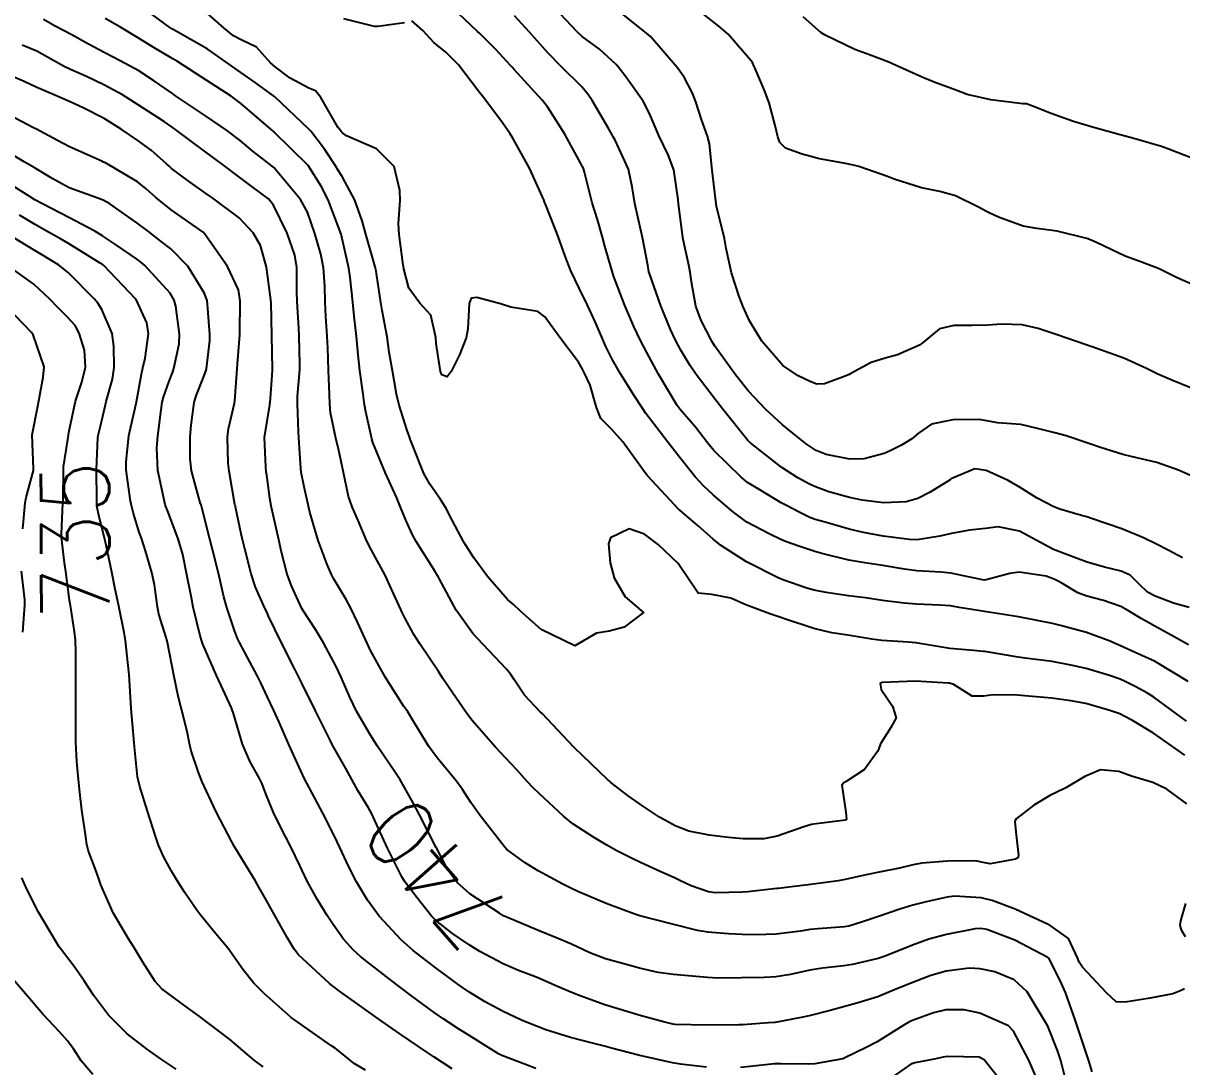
# Model space of a CAD drawing. Header units: metres. Extents: x 298520 to 308411, y 7433745 to 7450750.
# Drawn here: x 300183.4 to 300251.4, y 7449202.4 to 7449263.6 of the extents above; entities that cross this region are included whole.
import ezdxf
from ezdxf.enums import TextEntityAlignment as Align

# ---------------------------------------------------------------- set-up
doc = ezdxf.new("R2010")
doc.units = ezdxf.units.M
doc.header["$LTSCALE"] = 10
for name, color, linetype in [('Cotas', 45, 'Continuous'), ('Curvas de Nivel 1m', 11, 'Continuous'), ('Curvas de Nivel 5m', 15, 'Continuous')]:
    doc.layers.add(name, color=color, linetype=linetype)
doc.styles.add('Style-STANDARD', font='STANDARD.shx')

msp = doc.modelspace()

# ---------------------------------------------------------------- linework, layer by layer
at = {"layer": 'Curvas de Nivel 1m', "flags": 128}
for points, elevation in [([(300251.81, 7449229.318), (300250.887, 7449229.575), (300249.816, 7449229.977), (300249.375, 7449230.223), (300248.88, 7449230.674), (300248.349, 7449231.203), (300247.83, 7449231.443), (300246.849, 7449231.684), (300245.836, 7449231.974), (300245.291, 7449232.171), (300243.853, 7449232.726), (300243.82, 7449232.74), (300241.863, 7449233.792), (300240.598, 7449234.04), (300239.865, 7449233.944), (300238.913, 7449233.844), (300237.861, 7449233.654), (300237.185, 7449233.491), (300235.858, 7449233.291), (300235.394, 7449233.299), (300233.859, 7449233.507), (300232.706, 7449233.712), (300231.863, 7449233.908), (300230.45, 7449234.312), (300229.869, 7449234.482), (300229.561, 7449234.596), (300228.928, 7449234.914), (300228.226, 7449235.275), (300227.878, 7449235.465), (300226.62, 7449236.209), (300225.89, 7449236.656), (300225.518, 7449236.954), (300223.916, 7449238.536), (300223.543, 7449238.976), (300222.839, 7449239.894), (300221.942, 7449240.927), (300221.884, 7449241.001), (300221.774, 7449241.173), (300220.683, 7449243.013), (300219.985, 7449244.271), (300219.598, 7449245.024), (300219.225, 7449245.803), (300218.696, 7449247.033), (300218.039, 7449248.783), (300217.957, 7449249.041), (300217.535, 7449250.525), (300217.396, 7449251.05), (300217.096, 7449252.077), (300216.792, 7449253.059), (300216.326, 7449254.851), (300216.266, 7449255.068), (300216.22, 7449255.174), (300216.116, 7449255.377), (300215.171, 7449257.08), (300214.157, 7449258.693), (300213.843, 7449259.093), (300212.181, 7449260.902), (300212.082, 7449261.011), (300211.995, 7449261.113), (300211.122, 7449262.055), (300210.201, 7449262.988), (300210.039, 7449263.142), (300208.228, 7449264.836)], 748), ([(300251.958, 7449242.194), (300250.802, 7449242.652), (300249.968, 7449243.014), (300249.301, 7449243.342), (300247.982, 7449243.946), (300246.068, 7449244.633), (300245.992, 7449244.655), (300245.82, 7449244.712), (300243.999, 7449245.325), (300242.945, 7449245.689), (300242.004, 7449245.904), (300240.829, 7449245.948), (300240.004, 7449245.891), (300239.077, 7449245.868), (300238.003, 7449245.858), (300237.159, 7449245.66), (300236.152, 7449244.828), (300236.066, 7449244.755), (300235.991, 7449244.712), (300234.691, 7449244.135), (300233.979, 7449243.941), (300233.155, 7449243.683), (300231.965, 7449243.039), (300231.861, 7449242.985), (300231.618, 7449242.883), (300230.416, 7449242.437), (300229.958, 7449242.415), (300229.611, 7449242.557), (300228.871, 7449242.916), (300227.972, 7449243.524), (300226.738, 7449244.943), (300226.005, 7449246.126), (300225.643, 7449246.954), (300225.416, 7449247.562), (300224.96, 7449248.961), (300224.65, 7449250.371), (300224.543, 7449250.965), (300224.082, 7449252.857), (300224.064, 7449252.952), (300224.062, 7449252.97), (300224.06, 7449252.994), (300223.831, 7449254.974), (300223.664, 7449256.513), (300223.545, 7449256.979), (300223.19, 7449257.942), (300222.871, 7449258.989), (300222.677, 7449259.502), (300222.177, 7449260.428), (300221.765, 7449261.004), (300220.201, 7449262.812), (300219.979, 7449263.022), (300218.223, 7449264.403)], 751), ([(300252.037, 7449248.24), (300251.102, 7449248.649), (300250.048, 7449249.181), (300248.978, 7449249.602), (300248.055, 7449249.935), (300246.413, 7449250.706), (300246.065, 7449250.876), (300245.802, 7449250.976), (300244.07, 7449251.406), (300242.872, 7449251.549), (300242.072, 7449251.685), (300240.629, 7449252.222), (300240.08, 7449252.481), (300239.875, 7449252.578), (300239.483, 7449252.789), (300238.093, 7449253.469), (300237.188, 7449253.728), (300236.1, 7449253.939), (300234.5, 7449254.453), (300234.109, 7449254.6), (300233.388, 7449254.861), (300232.428, 7449255.187), (300232.117, 7449255.278), (300231.638, 7449255.365), (300230.12, 7449255.647), (300229.11, 7449255.924), (300228.126, 7449256.275), (300227.803, 7449256.598), (300227.679, 7449256.927), (300227.542, 7449257.529), (300227.159, 7449258.935), (300226.888, 7449259.657), (300226.343, 7449260.948), (300226.296, 7449261.06), (300226.186, 7449261.296), (300224.77, 7449262.964), (300224.21, 7449263.425), (300222.233, 7449265)], 752), ([(300251.67, 7449217.795), (300250.501, 7449218.652), (300249.687, 7449219.047), (300248.437, 7449219.426), (300247.693, 7449219.698), (300246.606, 7449219.788), (300245.69, 7449219.405), (300244.58, 7449218.727), (300243.977, 7449218.437), (300243.676, 7449218.298), (300242.703, 7449217.714), (300241.655, 7449216.905), (300241.594, 7449216.821), (300241.58, 7449216.761), (300241.647, 7449216.141), (300241.8, 7449214.758), (300241.762, 7449214.628), (300241.631, 7449214.54), (300240.133, 7449214.269), (300239.629, 7449214.376), (300239.287, 7449214.443), (300237.629, 7449214.438), (300236.134, 7449214.319), (300235.627, 7449214.219), (300234.809, 7449214.027), (300233.622, 7449213.786), (300232.869, 7449213.619), (300231.618, 7449213.347), (300231.219, 7449213.281), (300229.615, 7449213.061), (300228.481, 7449212.917), (300227.712, 7449212.828), (300227.611, 7449212.815), (300225.926, 7449212.628), (300225.608, 7449212.608), (300224.004, 7449212.569), (300223.608, 7449212.625), (300222.595, 7449212.985), (300221.921, 7449213.301), (300221.617, 7449213.45), (300220.817, 7449213.812), (300219.626, 7449214.347), (300219.162, 7449214.561), (300218.226, 7449215.041), (300217.638, 7449215.375), (300216.869, 7449215.833), (300215.656, 7449216.621), (300215.108, 7449217.076), (300213.676, 7449218.403), (300213.316, 7449218.732), (300212.971, 7449219.101), (300212.363, 7449219.784), (300211.697, 7449220.49), (300211.108, 7449221.126), (300209.727, 7449222.712), (300209.393, 7449223.143), (300208.602, 7449224.294), (300208.027, 7449225.157), (300207.759, 7449225.553), (300206.665, 7449227.177), (300206.328, 7449227.721), (300205.798, 7449228.711), (300205.639, 7449229.029), (300205.562, 7449229.192), (300205.012, 7449230.395), (300204.635, 7449231.202), (300203.845, 7449232.676), (300203.567, 7449233.214), (300203.058, 7449234.415), (300202.697, 7449235.228), (300202.483, 7449235.835), (300202.194, 7449237.235), (300201.912, 7449238.535), (300201.746, 7449239.242), (300201.432, 7449240.732), (300201.384, 7449241.238), (300201.377, 7449241.814), (300201.319, 7449243.24), (300201.272, 7449244.527), (300201.242, 7449245.241), (300201.157, 7449246.395), (300201.117, 7449247.243), (300201.101, 7449248.169), (300201.012, 7449249.245), (300200.856, 7449250.053), (300200.52, 7449251.253), (300200.082, 7449252.519), (300199.664, 7449253.264), (300198.111, 7449255.125), (300198.029, 7449255.198), (300197.915, 7449255.283), (300196.902, 7449256.079), (300196.127, 7449256.726), (300195.332, 7449257.318), (300194.145, 7449258.117), (300192.326, 7449259.348), (300192.164, 7449259.466), (300191.051, 7449260.246), (300190.177, 7449260.803), (300189.087, 7449261.391), (300188.19, 7449261.86), (300187.23, 7449262.378), (300186.206, 7449262.934), (300185.275, 7449263.434), (300184.585, 7449263.813)], 743), ([(300251.549, 7449220.642), (300249.722, 7449221.942), (300248.494, 7449222.679), (300247.995, 7449222.945), (300247.737, 7449223.065), (300247.155, 7449223.279), (300245.743, 7449223.672), (300244.861, 7449223.84), (300243.745, 7449223.987), (300242.394, 7449224.106), (300241.747, 7449224.163), (300240.323, 7449224.198), (300239.746, 7449224.115), (300239.072, 7449224.116), (300237.958, 7449224.807), (300237.807, 7449224.863), (300237.754, 7449224.873), (300237.685, 7449224.88), (300235.755, 7449224.991), (300233.805, 7449224.911), (300233.753, 7449224.903), (300233.681, 7449224.861), (300233.749, 7449224.493), (300234.407, 7449223.517), (300234.616, 7449222.847), (300234.308, 7449222.267), (300233.71, 7449221.318), (300233.584, 7449220.982), (300233.534, 7449220.862), (300232.753, 7449219.809), (300231.685, 7449219.098), (300231.542, 7449219.024), (300231.438, 7449218.882), (300231.659, 7449217.297), (300231.702, 7449216.88), (300231.681, 7449216.852), (300231.653, 7449216.841), (300229.924, 7449216.623), (300229.65, 7449216.584), (300229.193, 7449216.451), (300227.647, 7449215.9), (300226.846, 7449215.737), (300225.645, 7449215.731), (300224.778, 7449215.827), (300223.648, 7449215.964), (300222.453, 7449216.186), (300221.655, 7449216.496), (300220.737, 7449217.009), (300219.67, 7449217.724), (300218.903, 7449218.26), (300217.883, 7449219.047), (300217.773, 7449219.138), (300217.685, 7449219.213), (300215.745, 7449221.07), (300215.704, 7449221.109), (300213.842, 7449223.089), (300213.734, 7449223.197), (300212.803, 7449224.164), (300212.19, 7449225.113), (300212.019, 7449225.379), (300211.759, 7449225.688), (300210.385, 7449227.134), (300209.789, 7449227.793), (300208.813, 7449229.15), (300207.821, 7449230.972), (300207.76, 7449231.099), (300207.727, 7449231.161), (300207.563, 7449231.428), (300206.466, 7449233.181), (300206.243, 7449233.57), (300205.865, 7449234.401), (300205.545, 7449235.193), (300205.293, 7449235.782), (300204.657, 7449237.202), (300203.92, 7449239.004), (300203.857, 7449239.211), (300203.512, 7449240.79), (300203.434, 7449241.215), (300203.34, 7449241.829), (300203.151, 7449243.218), (300203.056, 7449244.145), (300202.953, 7449245.22), (300202.822, 7449246.404), (300202.739, 7449247.223), (300202.583, 7449248.676), (300202.501, 7449249.225), (300202.063, 7449251.23), (300201.302, 7449253.242), (300200.89, 7449254.037), (300200.113, 7449255.26), (300198.132, 7449257.21), (300198.098, 7449257.246), (300198.052, 7449257.281), (300196.157, 7449258.901), (300195.599, 7449259.316), (300194.172, 7449260.245), (300192.447, 7449261.347), (300192.184, 7449261.504), (300191.021, 7449262.197), (300190.203, 7449262.701), (300189.065, 7449263.391), (300188.218, 7449263.883)], 744), ([(300251.756, 7449224.971), (300250.921, 7449225.488), (300249.768, 7449226.156), (300249.429, 7449226.325), (300248.641, 7449226.677), (300247.779, 7449227.072), (300247.114, 7449227.366), (300245.79, 7449227.851), (300244.264, 7449228.264), (300243.797, 7449228.368), (300241.803, 7449228.76), (300239.806, 7449229.072), (300238.326, 7449229.32), (300237.809, 7449229.408), (300237.169, 7449229.456), (300235.81, 7449229.502), (300235.08, 7449229.567), (300233.812, 7449229.732), (300232.82, 7449229.872), (300231.814, 7449230.007), (300230.514, 7449230.195), (300229.817, 7449230.328), (300229.37, 7449230.458), (300228.034, 7449230.927), (300227.824, 7449231.003), (300227.704, 7449231.052), (300225.838, 7449231.989), (300224.319, 7449232.965), (300223.857, 7449233.343), (300222.994, 7449234.113), (300221.939, 7449234.999), (300221.902, 7449235.028), (300221.874, 7449235.061), (300220.055, 7449237.018), (300219.896, 7449237.214), (300218.577, 7449239.033), (300217.93, 7449239.763), (300217.294, 7449240.407), (300217.042, 7449241.054), (300216.662, 7449242.359), (300216.327, 7449243.065), (300216.21, 7449243.301), (300215.979, 7449243.701), (300214.95, 7449245.08), (300214.006, 7449246.363), (300213.592, 7449246.679), (300212.011, 7449246.94), (300211.398, 7449247.126), (300210.018, 7449247.506), (300209.687, 7449247.474), (300209.562, 7449247.145), (300209.479, 7449245.664), (300209.389, 7449245.146), (300208.994, 7449244.139), (300208.513, 7449243.155), (300208.277, 7449242.848), (300207.97, 7449242.958), (300207.893, 7449243.161), (300207.636, 7449244.812), (300207.601, 7449245.166), (300207.313, 7449246.477), (300206.662, 7449247.18), (300206.026, 7449248.051), (300205.742, 7449249.193), (300205.683, 7449249.557), (300205.458, 7449251.196), (300205.428, 7449251.841), (300205.513, 7449253.196), (300205.502, 7449253.793), (300205.161, 7449255.2), (300204.123, 7449256.235), (300202.366, 7449256.992), (300202.132, 7449257.164), (300202.102, 7449257.2), (300202.078, 7449257.231), (300201.862, 7449257.509), (300200.872, 7449259.249), (300200.551, 7449259.638), (300200.168, 7449259.794), (300199.071, 7449260.374), (300198.181, 7449261.049), (300198.048, 7449261.148), (300197.91, 7449261.284), (300197.089, 7449262.194), (300196.196, 7449262.617), (300195.742, 7449262.85), (300195.19, 7449263.315), (300194.215, 7449264.167)], 746), ([(300205.778, 7449263.625), (300204.206, 7449263.416), (300204.011, 7449263.407), (300202.212, 7449263.859)], 747), ([(300251.78, 7449227.116), (300250.748, 7449227.691), (300249.796, 7449228.212), (300249.002, 7449228.672), (300248.249, 7449229.125), (300247.81, 7449229.365), (300246.786, 7449229.728), (300245.816, 7449229.988), (300245.282, 7449230.182), (300244.334, 7449230.732), (300243.999, 7449230.911), (300243.827, 7449230.995), (300243.418, 7449231.156), (300241.832, 7449231.395), (300241.291, 7449231.306), (300239.825, 7449230.925), (300239.678, 7449230.929), (300237.831, 7449231.331), (300237.261, 7449231.386), (300235.832, 7449231.467), (300235.112, 7449231.559), (300233.837, 7449231.776), (300232.773, 7449231.932), (300231.841, 7449232.085), (300230.266, 7449232.476), (300229.848, 7449232.604), (300228.905, 7449232.914), (300228.117, 7449233.188), (300227.857, 7449233.301), (300227.168, 7449233.629), (300225.867, 7449234.322), (300225.005, 7449234.959), (300223.882, 7449235.927), (300223.336, 7449236.427), (300222.83, 7449236.986), (300221.91, 7449238.128), (300221.221, 7449239.007), (300219.94, 7449240.7), (300219.718, 7449241.022), (300219.272, 7449241.708), (300218.442, 7449243.035), (300217.981, 7449243.845), (300217.579, 7449244.636), (300217.4, 7449245.049), (300216.987, 7449246.04), (300216.508, 7449247.063), (300216.028, 7449248.044), (300215.541, 7449249.075), (300215.196, 7449249.934), (300214.789, 7449251.083), (300214.081, 7449252.881), (300214.021, 7449253.029), (300213.994, 7449253.091), (300213.941, 7449253.235), (300213.106, 7449255.1), (300212.13, 7449256.861), (300212.039, 7449257.018), (300211.977, 7449257.112), (300211.513, 7449257.749), (300210.483, 7449259.135), (300210.341, 7449259.313), (300210.167, 7449259.535), (300208.931, 7449261.153), (300208.19, 7449261.897), (300207.494, 7449262.469), (300206.841, 7449263.18), (300206.211, 7449263.73)], 747), ([(300251.425, 7449232.23), (300250.614, 7449232.652), (300249.849, 7449233.056), (300249.124, 7449233.401), (300247.861, 7449233.924), (300246.026, 7449234.554), (300245.872, 7449234.617), (300245.803, 7449234.641), (300245.502, 7449234.716), (300244.225, 7449235.083), (300243.878, 7449235.218), (300242.896, 7449235.736), (300241.889, 7449236.358), (300241.185, 7449236.767), (300239.901, 7449237.352), (300239.238, 7449237.455), (300237.894, 7449236.889), (300237.848, 7449236.856), (300237.792, 7449236.811), (300236.624, 7449236.085), (300235.882, 7449235.717), (300235.2, 7449235.517), (300233.879, 7449235.458), (300232.629, 7449235.617), (300231.882, 7449235.759), (300230.678, 7449236.099), (300229.888, 7449236.385), (300229.531, 7449236.547), (300228.849, 7449236.916), (300227.902, 7449237.538), (300226.089, 7449238.948), (300225.925, 7449239.114), (300224.427, 7449240.965), (300223.952, 7449241.571), (300222.884, 7449242.986), (300222.513, 7449243.527), (300221.987, 7449244.405), (300221.667, 7449245.003), (300221.377, 7449245.629), (300220.811, 7449247.012), (300220.147, 7449248.913), (300220.117, 7449249.019), (300220.047, 7449249.396), (300219.73, 7449251.023), (300219.641, 7449251.45), (300219.289, 7449253.028), (300219.13, 7449253.997), (300218.906, 7449255.032), (300218.13, 7449256.731), (300218.023, 7449256.933), (300217.963, 7449257.043), (300217.718, 7449257.467), (300216.787, 7449259.061), (300216.537, 7449259.435), (300216.171, 7449259.857), (300214.936, 7449261.082), (300214.191, 7449261.854), (300213.084, 7449263.101), (300212.217, 7449264.027)], 749), ([(300252.123, 7449255.626), (300250.564, 7449256.221), (300250.13, 7449256.379), (300249.911, 7449256.443), (300249.121, 7449256.675), (300248.347, 7449256.899), (300248.136, 7449256.959), (300247.771, 7449257.059), (300246.141, 7449257.491), (300245.027, 7449257.838), (300244.147, 7449258.146), (300243.714, 7449258.302), (300242.574, 7449258.754), (300242.275, 7449258.869), (300242.164, 7449258.878), (300242.048, 7449258.878), (300240.166, 7449259.096), (300238.792, 7449259.423), (300238.171, 7449259.643), (300236.856, 7449260.143), (300236.179, 7449260.41), (300235.223, 7449260.84), (300234.188, 7449261.31), (300233.061, 7449261.736), (300232.195, 7449262.066), (300230.449, 7449262.898), (300230.205, 7449263.063), (300229.154, 7449263.976)], 753), ([(300251.537, 7449206.937), (300251.335, 7449206.844), (300250.844, 7449206.65), (300249.53, 7449206.388), (300248.062, 7449206.151), (300247.528, 7449206.174), (300246.959, 7449206.696), (300245.558, 7449208.207), (300245.351, 7449208.503), (300245.277, 7449208.714), (300244.738, 7449209.886), (300243.583, 7449210.707), (300243.505, 7449210.741), (300241.596, 7449211.606), (300240.247, 7449212.129), (300239.605, 7449212.279), (300238.042, 7449212.368), (300237.606, 7449212.323), (300236.374, 7449212.049), (300235.598, 7449211.845), (300234.831, 7449211.605), (300233.588, 7449211.181), (300233.348, 7449211.101), (300232.638, 7449210.869), (300231.839, 7449210.619), (300231.58, 7449210.569), (300230.018, 7449210.456), (300229.578, 7449210.417), (300228.997, 7449210.328), (300227.575, 7449210.146), (300226.413, 7449210.103), (300225.575, 7449210.121), (300224.773, 7449210.16), (300223.576, 7449210.256), (300222.956, 7449210.359), (300221.58, 7449210.718), (300220.415, 7449211.012), (300219.586, 7449211.223), (300219.294, 7449211.318), (300217.596, 7449211.952), (300216.077, 7449212.594), (300215.609, 7449212.805), (300215.071, 7449213.075), (300213.621, 7449213.863), (300212.848, 7449214.324), (300211.775, 7449215.118), (300211.635, 7449215.261), (300210.201, 7449217.135), (300209.67, 7449217.868), (300209.171, 7449218.641), (300208.804, 7449219.149), (300207.696, 7449220.499), (300207.407, 7449220.871), (300207.208, 7449221.167), (300206.337, 7449222.567), (300205.961, 7449223.187), (300205.868, 7449223.322), (300205.736, 7449223.504), (300204.663, 7449225.201), (300203.777, 7449226.786), (300203.572, 7449227.213), (300203.021, 7449228.447), (300202.642, 7449229.227), (300202.355, 7449229.779), (300201.817, 7449230.673), (300201.598, 7449231.019), (300201.485, 7449231.243), (300201.242, 7449231.836), (300200.712, 7449233.251), (300200.22, 7449234.906), (300200.137, 7449235.257), (300199.884, 7449236.391), (300199.712, 7449237.262), (300199.684, 7449237.474), (300199.572, 7449239.264), (300199.562, 7449239.629), (300199.485, 7449241.265), (300199.495, 7449241.719), (300199.631, 7449243.263), (300199.639, 7449243.601), (300199.594, 7449245.264), (300199.573, 7449245.688), (300199.465, 7449247.265), (300199.453, 7449247.834), (300199.446, 7449249.266), (300199.328, 7449249.989), (300198.884, 7449251.272), (300198.087, 7449252.916), (300197.785, 7449253.285), (300196.817, 7449254.016), (300196.105, 7449254.548), (300195.083, 7449255.32), (300194.12, 7449256.042), (300192.349, 7449257.348), (300192.135, 7449257.5), (300191.691, 7449257.806), (300190.154, 7449258.816), (300189.226, 7449259.389), (300188.169, 7449259.97), (300187.11, 7449260.474), (300186.178, 7449260.882), (300185.811, 7449261.057), (300185.141, 7449261.436), (300184.19, 7449261.955), (300183.348, 7449262.306)], 742), ([(300246.128, 7449202.059), (300245.93, 7449202.706), (300245.505, 7449203.945), (300245.32, 7449204.522), (300245.259, 7449204.714), (300245.124, 7449205.111), (300244.547, 7449206.725), (300244.237, 7449207.417), (300243.579, 7449208.74), (300243.519, 7449208.785), (300241.573, 7449209.799), (300239.936, 7449210.42), (300239.58, 7449210.478), (300239.247, 7449210.452), (300237.576, 7449210.124), (300236.543, 7449209.851), (300235.57, 7449209.503), (300233.972, 7449208.854), (300233.561, 7449208.714), (300232.067, 7449208.365), (300231.557, 7449208.284), (300230.293, 7449208.155), (300229.554, 7449208.033), (300228.419, 7449207.785), (300227.55, 7449207.64), (300226.881, 7449207.605), (300225.549, 7449207.588), (300224.148, 7449207.57), (300223.549, 7449207.603), (300222.869, 7449207.667), (300221.551, 7449207.773), (300220.661, 7449207.9), (300219.554, 7449208.158), (300218.862, 7449208.337), (300217.559, 7449208.699), (300216.65, 7449209.059), (300215.568, 7449209.561), (300214.73, 7449209.92), (300213.576, 7449210.388), (300213.071, 7449210.591), (300211.816, 7449211.117), (300211.585, 7449211.23), (300211.341, 7449211.369), (300209.604, 7449212.513), (300208.877, 7449213.151), (300208.333, 7449213.872), (300207.661, 7449215.17), (300207.634, 7449215.228), (300206.634, 7449217.18), (300206.297, 7449217.808), (300205.68, 7449218.921), (300205.524, 7449219.192), (300205.204, 7449219.679), (300204.168, 7449221.205), (300203.713, 7449221.914), (300202.96, 7449223.222), (300202.559, 7449224.046), (300202.055, 7449225.235), (300201.762, 7449225.855), (300201.017, 7449227.248), (300200.558, 7449228.02), (300199.802, 7449229.155), (300199.744, 7449229.261), (300199.143, 7449230.593), (300198.889, 7449231.269), (300198.56, 7449232.555), (300198.401, 7449233.275), (300197.96, 7449235.191), (300197.939, 7449235.279), (300197.877, 7449235.729), (300197.685, 7449237.078), (300197.662, 7449237.283), (300197.629, 7449237.552), (300197.566, 7449239.285), (300197.865, 7449241.204), (300197.877, 7449241.281), (300197.886, 7449241.338), (300197.959, 7449242.376), (300198.019, 7449243.233), (300198.017, 7449243.28), (300197.993, 7449245.28), (300197.942, 7449247.211), (300197.937, 7449247.281), (300197.926, 7449247.369), (300197.679, 7449249.285), (300197.315, 7449250.55), (300196.9, 7449251.297), (300196.076, 7449252.179), (300194.535, 7449253.326), (300194.096, 7449253.63), (300193.086, 7449254.357), (300192.11, 7449255.078), (300191.965, 7449255.206), (300191.804, 7449255.355), (300190.899, 7449256.146), (300190.126, 7449256.725), (300189.149, 7449257.39), (300188.142, 7449258.008), (300186.926, 7449258.637), (300186.156, 7449258.982), (300185.114, 7449259.436), (300184.442, 7449259.722), (300184.167, 7449259.845), (300183.454, 7449260.173), (300182.175, 7449260.724)], 741), ([(300223.483, 7449202.347), (300221.974, 7449202.507), (300221.487, 7449202.589), (300219.586, 7449203.019), (300219.493, 7449203.045), (300217.911, 7449203.458), (300217.498, 7449203.573), (300216.799, 7449203.757), (300215.503, 7449204.079), (300214.06, 7449204.532), (300213.509, 7449204.739), (300213.256, 7449204.839), (300212.632, 7449205.103), (300211.52, 7449205.624), (300210.469, 7449206.191), (300209.537, 7449206.758), (300208.97, 7449207.149), (300208.15, 7449207.762), (300207.553, 7449208.2), (300206.273, 7449209.183), (300205.569, 7449209.809), (300204.283, 7449211.203), (300203.597, 7449212.144), (300202.952, 7449213.22), (300202.498, 7449214.103), (300201.978, 7449215.235), (300201.643, 7449215.944), (300200.984, 7449217.247), (300200.183, 7449218.75), (300199.912, 7449219.258), (300199.688, 7449219.72), (300198.982, 7449221.267), (300198.41, 7449222.585), (300198.1, 7449223.276), (300197.741, 7449224.059), (300197.349, 7449224.886), (300197.143, 7449225.289), (300196.397, 7449226.678), (300196.062, 7449227.306), (300195.971, 7449227.493), (300195.789, 7449227.958), (300195.345, 7449229.315), (300195.18, 7449229.945), (300194.865, 7449231.32), (300194.533, 7449232.633), (300194.346, 7449233.325), (300193.871, 7449235.183), (300193.832, 7449235.33), (300193.811, 7449235.393), (300193.278, 7449237.336), (300193.196, 7449238.045), (300193.195, 7449239.337), (300193.245, 7449240.021), (300193.44, 7449241.335), (300193.555, 7449241.728), (300193.964, 7449242.765), (300194.124, 7449243.175), (300194.157, 7449243.328), (300194.341, 7449244.975), (300194.346, 7449245.326), (300194.217, 7449247.122), (300194.185, 7449247.328), (300194.02, 7449247.779), (300193.053, 7449249.34), (300192.053, 7449250.358), (300191.496, 7449250.797), (300190.753, 7449251.37), (300190.07, 7449251.885), (300188.486, 7449252.997), (300188.09, 7449253.217), (300187.555, 7449253.405), (300186.098, 7449253.936), (300185.143, 7449254.474), (300184.109, 7449255.092), (300183.457, 7449255.457), (300182.121, 7449256.275)], 739), ([(300213.48, 7449202.261), (300212.88, 7449202.492), (300211.492, 7449203.02), (300211.29, 7449203.122), (300209.504, 7449204.233), (300208.947, 7449204.588), (300208.081, 7449205.161), (300207.519, 7449205.551), (300206.189, 7449206.527), (300205.54, 7449207.007), (300205.295, 7449207.192), (300203.556, 7449208.542), (300203.183, 7449208.84), (300202.767, 7449209.222), (300202.196, 7449209.858), (300201.578, 7449210.709), (300201.231, 7449211.244), (300200.655, 7449212.191), (300200.061, 7449213.256), (300199.622, 7449214.173), (300199.107, 7449215.265), (300198.525, 7449216.396), (300198.091, 7449217.276), (300197.673, 7449218.291), (300197.398, 7449219.002), (300197.265, 7449219.286), (300196.702, 7449220.304), (300196.267, 7449221.302), (300195.73, 7449223.089), (300195.67, 7449223.311), (300195.626, 7449223.419), (300194.737, 7449225.32), (300193.941, 7449227.168), (300193.879, 7449227.329), (300193.786, 7449227.651), (300193.378, 7449229.334), (300193.271, 7449229.872), (300192.987, 7449231.338), (300192.757, 7449232.423), (300192.496, 7449233.344), (300191.87, 7449235.013), (300191.77, 7449235.249), (300191.734, 7449235.352), (300191.687, 7449235.542), (300191.304, 7449237.359), (300191.244, 7449238.688), (300191.3, 7449239.359), (300191.485, 7449240.904), (300191.557, 7449241.356), (300191.636, 7449241.666), (300191.961, 7449242.588), (300192.179, 7449243.139), (300192.246, 7449243.347), (300192.551, 7449244.781), (300192.576, 7449245.344), (300192.361, 7449246.995), (300192.265, 7449247.347), (300192.019, 7449247.757), (300190.541, 7449249.373), (300190.275, 7449249.606), (300190.047, 7449249.769), (300188.88, 7449250.566), (300188.06, 7449251.122), (300187.593, 7449251.405), (300186.074, 7449252.192), (300184.533, 7449252.996), (300184.09, 7449253.244), (300183.751, 7449253.453), (300182.103, 7449254.489)], 738), ([(300208.576, 7449202.246), (300207.491, 7449202.95), (300207.146, 7449203.173), (300205.504, 7449204.293), (300204.206, 7449205.203), (300203.52, 7449205.687), (300201.967, 7449206.803), (300201.541, 7449207.105), (300201.373, 7449207.242), (300199.56, 7449208.942), (300199.3, 7449209.263), (300198.878, 7449209.958), (300198.146, 7449211.274), (300197.598, 7449212.263), (300197.233, 7449212.91), (300197.002, 7449213.289), (300196.475, 7449214.151), (300195.783, 7449215.308), (300195.637, 7449215.569), (300194.728, 7449217.319), (300193.886, 7449219.123), (300193.797, 7449219.329), (300193.686, 7449219.631), (300193.264, 7449220.902), (300193.166, 7449221.338), (300193.024, 7449222.029), (300192.68, 7449223.346), (300192.494, 7449224.102), (300192.234, 7449225.345), (300191.867, 7449227.263), (300191.844, 7449227.349), (300191.785, 7449227.55), (300191.366, 7449228.924), (300191.278, 7449229.358), (300191.098, 7449230.643), (300190.95, 7449231.363), (300190.581, 7449232.63), (300190.333, 7449233.373), (300190.208, 7449233.727), (300189.867, 7449234.828), (300189.727, 7449235.381), (300189.695, 7449235.562), (300189.446, 7449237.385), (300189.438, 7449237.854), (300189.601, 7449239.383), (300189.649, 7449239.659), (300189.938, 7449240.864), (300190.038, 7449241.379), (300190.339, 7449243.003), (300190.423, 7449243.373), (300190.559, 7449243.952), (300190.746, 7449245.369), (300190.651, 7449246.022), (300190.03, 7449247.38), (300190.013, 7449247.403), (300188.103, 7449249.399), (300188.043, 7449249.447), (300187.922, 7449249.524), (300186.055, 7449250.674), (300185.582, 7449250.951), (300184.701, 7449251.44), (300184.068, 7449251.804), (300183.19, 7449252.345)], 737), ([(300203.482, 7449202.167), (300202.82, 7449202.554), (300201.984, 7449203.233), (300201.708, 7449203.45), (300201.496, 7449203.597), (300200.379, 7449204.377), (300199.51, 7449204.972), (300199.13, 7449205.264), (300197.534, 7449206.655), (300196.915, 7449207.289), (300196.304, 7449208.053), (300195.561, 7449209.114), (300195.417, 7449209.311), (300194.609, 7449210.288), (300193.769, 7449211.328), (300193.595, 7449211.561), (300192.869, 7449212.605), (300192.395, 7449213.348), (300192.101, 7449213.836), (300191.626, 7449214.704), (300191.335, 7449215.363), (300191.172, 7449215.833), (300190.687, 7449217.37), (300190.235, 7449218.817), (300190.112, 7449219.376), (300189.933, 7449221.145), (300189.911, 7449221.378), (300189.733, 7449223.38), (300189.608, 7449225.381), (300189.592, 7449225.545), (300189.4, 7449227.384), (300189.331, 7449227.841), (300189.018, 7449229.388), (300188.805, 7449230.398), (300188.599, 7449231.392), (300188.267, 7449232.976), (300188.168, 7449233.397), (300187.865, 7449234.638), (300187.724, 7449235.255), (300187.714, 7449235.402), (300187.712, 7449235.566), (300187.702, 7449237.403), (300187.787, 7449239.267), (300187.807, 7449239.402), (300187.928, 7449239.951), (300188.203, 7449241.135), (300188.275, 7449241.397), (300188.645, 7449242.711), (300188.727, 7449243.392), (300188.726, 7449244.652), (300188.625, 7449245.394), (300188.007, 7449246.809), (300187.781, 7449247.173), (300187.591, 7449247.404), (300186.036, 7449248.964), (300185.463, 7449249.429), (300184.578, 7449249.972), (300184.051, 7449250.275), (300182.092, 7449251.47)], 736), ([(300183.384, 7449233.929), (300183.514, 7449235.454), (300183.572, 7449235.759), (300183.895, 7449236.929), (300184, 7449237.35), (300184.003, 7449237.449), (300183.923, 7449239.45), (300184.261, 7449241.125), (300184.308, 7449241.446), (300184.578, 7449242.829), (300184.633, 7449243.443), (300183.992, 7449245.318), (300183.896, 7449245.451), (300182.012, 7449247.387)], 734), ([(300183.378, 7449227.863), (300183.495, 7449229.453), (300183.486, 7449229.773), (300183.302, 7449231.455)], 734), ([(300192.366, 7449202.231), (300191.487, 7449202.817), (300190.685, 7449203.368), (300189.502, 7449204.297), (300188.403, 7449205.391), (300187.53, 7449206.568), (300186.982, 7449207.408), (300186.387, 7449208.253), (300185.562, 7449209.329), (300185.49, 7449209.431), (300185.349, 7449209.649), (300184.302, 7449211.443), (300183.606, 7449212.782), (300183.32, 7449213.453)], 734), ([(300251.603, 7449211.946), (300251.306, 7449210.925), (300251.272, 7449210.645), (300251.345, 7449210.408), (300251.577, 7449210.012)], 742), ([(300187.478, 7449201.915), (300186.793, 7449202.717), (300186.348, 7449203.417), (300185.988, 7449203.913), (300185.503, 7449204.433), (300184.577, 7449205.439), (300183.531, 7449206.646), (300182.837, 7449207.461)], 733), ([(300243.102, 7449201.11), (300242.409, 7449202.751), (300241.51, 7449204.447), (300241.203, 7449204.763), (300239.524, 7449205.517), (300238.615, 7449205.705), (300237.526, 7449205.696), (300236.817, 7449205.523), (300235.516, 7449205.05), (300235.365, 7449204.982), (300235.127, 7449204.836), (300233.503, 7449203.832), (300232.862, 7449203.503), (300231.606, 7449202.879), (300231.528, 7449202.844), (300231.492, 7449202.829), (300229.843, 7449202.541), (300229.487, 7449202.513), (300227.868, 7449202.543), (300227.487, 7449202.529), (300226.055, 7449202.374), (300225.484, 7449202.323)], 739), ([(300240.994, 7449201.241), (300239.78, 7449202.777), (300239.494, 7449202.932), (300237.648, 7449202.961), (300237.494, 7449202.949), (300237.377, 7449202.928), (300236.84, 7449202.817), (300235.715, 7449202.602), (300235.488, 7449202.51), (300234.5, 7449201.823)], 738)]:
    msp.add_lwpolyline(points, dxfattribs=dict(at, elevation=elevation))
at = {"layer": 'Curvas de Nivel 5m', "flags": 128}
for points, elevation in [([(300251.899, 7449237.055), (300251.186, 7449237.365), (300249.91, 7449237.819), (300248.416, 7449238.182), (300247.917, 7449238.301), (300246.618, 7449238.703), (300245.925, 7449238.945), (300244.595, 7449239.395), (300243.931, 7449239.565), (300242.996, 7449239.806), (300241.936, 7449240.049), (300240.557, 7449240.154), (300239.938, 7449240.266), (300239.491, 7449240.339), (300237.938, 7449240.33), (300236.694, 7449240.064), (300235.93, 7449239.551), (300235.545, 7449239.215), (300234.927, 7449238.84), (300234.264, 7449238.5), (300233.915, 7449238.347), (300232.739, 7449238.039), (300231.91, 7449238.02), (300230.522, 7449238.285), (300229.917, 7449238.534), (300229.342, 7449238.909), (300228.552, 7449239.543), (300227.934, 7449240.045), (300226.969, 7449240.94), (300225.959, 7449242.014), (300225.194, 7449242.958), (300223.99, 7449244.645), (300223.859, 7449244.84), (300223.781, 7449244.973), (300223.18, 7449246.158), (300222.875, 7449246.987), (300222.604, 7449248.422), (300222.533, 7449248.993), (300222.463, 7449249.409), (300222.11, 7449250.999), (300222.105, 7449251.041), (300222.066, 7449251.341), (300221.857, 7449253.002), (300221.837, 7449253.252), (300221.58, 7449255.005), (300221.251, 7449255.88), (300220.701, 7449257.014), (300220.152, 7449258.301), (300219.767, 7449259.024), (300218.761, 7449260.451), (300218.307, 7449261.039), (300218.184, 7449261.184), (300217.222, 7449262.084), (300216.2, 7449262.826), (300215.913, 7449263.073), (300214.23, 7449264.875)], 750), ([(300251.652, 7449222.641), (300249.747, 7449224.05), (300249.37, 7449224.286), (300248.634, 7449224.677), (300248.049, 7449224.978), (300247.757, 7449225.101), (300247.139, 7449225.316), (300245.763, 7449225.73), (300244.961, 7449225.918), (300243.767, 7449226.138), (300242.191, 7449226.334), (300241.769, 7449226.39), (300239.829, 7449226.723), (300239.772, 7449226.734), (300239.73, 7449226.738), (300239.155, 7449226.789), (300237.775, 7449226.916), (300237.656, 7449226.929), (300235.779, 7449227.232), (300235.339, 7449227.274), (300233.781, 7449227.375), (300233.185, 7449227.456), (300231.785, 7449227.696), (300230.841, 7449227.835), (300229.791, 7449228.088), (300228.068, 7449228.657), (300227.8, 7449228.743), (300227.214, 7449228.936), (300225.808, 7449229.475), (300224.911, 7449229.86), (300223.814, 7449230.084), (300222.996, 7449230.164), (300222.445, 7449230.991), (300221.836, 7449231.89), (300220.649, 7449233.012), (300219.859, 7449233.61), (300218.953, 7449233.938), (300217.857, 7449233.409), (300217.749, 7449233.042), (300217.836, 7449231.933), (300218.073, 7449231.046), (300218.718, 7449229.942), (300219.803, 7449229.02), (300218.668, 7449228.158), (300217.786, 7449227.921), (300217.037, 7449227.805), (300215.773, 7449227.07), (300213.787, 7449228.032), (300212.582, 7449229.108), (300212.175, 7449229.483), (300211.81, 7449229.788), (300210.636, 7449231.132), (300209.839, 7449232.22), (300209.258, 7449233.146), (300208.578, 7449234.44), (300208.204, 7449235.157), (300207.878, 7449235.66), (300207.261, 7449236.544), (300206.909, 7449237.175), (300206.212, 7449238.892), (300206.111, 7449239.187), (300206.064, 7449239.328), (300205.928, 7449239.698), (300205.459, 7449241.195), (300205.311, 7449241.838), (300205.059, 7449243.199), (300204.88, 7449244.305), (300204.745, 7449245.202), (300204.464, 7449246.75), (300204.377, 7449247.206), (300204.08, 7449249.172), (300204.074, 7449249.21), (300204.044, 7449249.312), (300203.499, 7449251.216), (300203.283, 7449252.009), (300202.865, 7449253.222), (300202.107, 7449254.608), (300201.867, 7449254.99), (300201.718, 7449255.236), (300201.078, 7449256.201), (300200.275, 7449257.258), (300200.135, 7449257.409), (300198.163, 7449259.28), (300197.003, 7449260.129), (300196.177, 7449260.711), (300195.301, 7449261.319), (300194.649, 7449261.785), (300194.19, 7449262.087), (300192.473, 7449263.075), (300192.202, 7449263.228), (300192.126, 7449263.275), (300192.01, 7449263.353), (300190.97, 7449264.118)], 745), ([(300244.555, 7449201.645), (300244.273, 7449202.728), (300244.087, 7449203.319), (300243.513, 7449204.74), (300242.305, 7449206.752), (300241.55, 7449207.464), (300240.4, 7449207.926), (300239.556, 7449208.115), (300238.923, 7449208.156), (300237.555, 7449207.974), (300236.653, 7449207.718), (300235.547, 7449207.285), (300234.434, 7449206.847), (300233.81, 7449206.585), (300233.537, 7449206.472), (300232.305, 7449206.098), (300231.528, 7449205.879), (300230.74, 7449205.673), (300229.52, 7449205.355), (300229.152, 7449205.272), (300227.513, 7449204.961), (300227.487, 7449204.957), (300227.132, 7449204.934), (300225.628, 7449204.833), (300225.512, 7449204.827), (300225.379, 7449204.82), (300223.511, 7449204.805), (300221.66, 7449204.849), (300221.512, 7449204.869), (300220.959, 7449205.006), (300219.519, 7449205.398), (300219.007, 7449205.541), (300217.527, 7449206.003), (300216.074, 7449206.525), (300215.538, 7449206.739), (300214.75, 7449207.078), (300213.548, 7449207.599), (300212.459, 7449208.013), (300211.556, 7449208.398), (300210.193, 7449209.134), (300209.567, 7449209.518), (300208.596, 7449210.178), (300207.581, 7449210.976), (300207.385, 7449211.172), (300206.486, 7449212.295), (300205.808, 7449213.188), (300205.616, 7449213.501), (300204.774, 7449215.199), (300204.039, 7449216.824), (300203.861, 7449217.208), (300203.666, 7449217.55), (300203.041, 7449218.583), (300202.685, 7449219.225), (300202.329, 7449219.87), (300201.7, 7449220.968), (300201.556, 7449221.241), (300201.392, 7449221.559), (300200.542, 7449223.252), (300199.749, 7449224.879), (300199.562, 7449225.262), (300199.336, 7449225.687), (300198.531, 7449227.273), (300197.798, 7449228.813), (300197.655, 7449229.135), (300197.582, 7449229.283), (300197.038, 7449230.515), (300196.783, 7449231.296), (300196.395, 7449232.751), (300196.258, 7449233.304), (300196.187, 7449233.636), (300195.871, 7449235.123), (300195.83, 7449235.31), (300195.819, 7449235.365), (300195.475, 7449237.314), (300195.428, 7449237.786), (300195.394, 7449239.315), (300195.445, 7449239.797), (300195.803, 7449241.311), (300195.823, 7449241.433), (300195.953, 7449243.31), (300195.956, 7449243.328), (300195.976, 7449243.616), (300196.101, 7449245.308), (300196.106, 7449245.421), (300196.132, 7449247.308), (300196.023, 7449247.95), (300195.385, 7449249.317), (300194.062, 7449251.22), (300193.95, 7449251.331), (300192.082, 7449252.641), (300191.182, 7449253.364), (300190.611, 7449253.885), (300190.102, 7449254.292), (300188.219, 7449255.399), (300188.113, 7449255.455), (300188.018, 7449255.497), (300186.122, 7449256.343), (300185.419, 7449256.723), (300184.132, 7449257.402), (300184.039, 7449257.451), (300182.148, 7449258.447)], 740), ([(300197.484, 7449202.36), (300196.958, 7449202.758), (300196.298, 7449203.298), (300195.869, 7449203.677), (300195.5, 7449203.985), (300193.728, 7449205.328), (300193.515, 7449205.49), (300193.024, 7449205.834), (300191.537, 7449206.94), (300191.144, 7449207.364), (300190.414, 7449208.511), (300189.884, 7449209.377), (300189.57, 7449209.866), (300188.676, 7449211.389), (300187.963, 7449213.042), (300187.838, 7449213.398), (300187.619, 7449213.99), (300187.24, 7449215.017), (300187.141, 7449215.407), (300187.051, 7449215.999), (300186.837, 7449217.412), (300186.713, 7449218.454), (300186.623, 7449219.416), (300186.55, 7449220.275), (300186.491, 7449221.418), (300186.487, 7449222.653), (300186.483, 7449223.419), (300186.479, 7449224.157), (300186.481, 7449225.419), (300186.491, 7449226.701), (300186.465, 7449227.42), (300186.398, 7449228.029), (300186.173, 7449229.424), (300186.123, 7449229.742), (300185.898, 7449231.429), (300185.83, 7449231.927), (300185.648, 7449233.432), (300185.642, 7449233.645), (300185.732, 7449235.431), (300185.738, 7449235.568), (300185.758, 7449237.431), (300185.768, 7449237.567), (300185.914, 7449238.554), (300186.052, 7449239.428), (300186.074, 7449239.577), (300186.477, 7449241.422), (300186.848, 7449242.528), (300187.051, 7449243.414), (300186.991, 7449244.423), (300186.691, 7449245.42), (300186.44, 7449245.866), (300186.002, 7449246.349), (300185.462, 7449246.883), (300184.948, 7449247.436), (300184.026, 7449248.292), (300182.387, 7449249.467)], 735)]:
    msp.add_lwpolyline(points, dxfattribs=dict(at, elevation=elevation))

# ---------------------------------------------------------------- texts
at = {"layer": 'Cotas', "style": 'Style-STANDARD'}
for s, rotation, p in [('735', 90.19896, (300186.454, 7449233.251, 735)), ('740', 131.34792, (300207.633, 7449213.71, 740))]:
    msp.add_text(s, height=4, rotation=rotation, dxfattribs=at).set_placement(p, align=Align.MIDDLE_CENTER)

doc.saveas('drawing.dxf')
